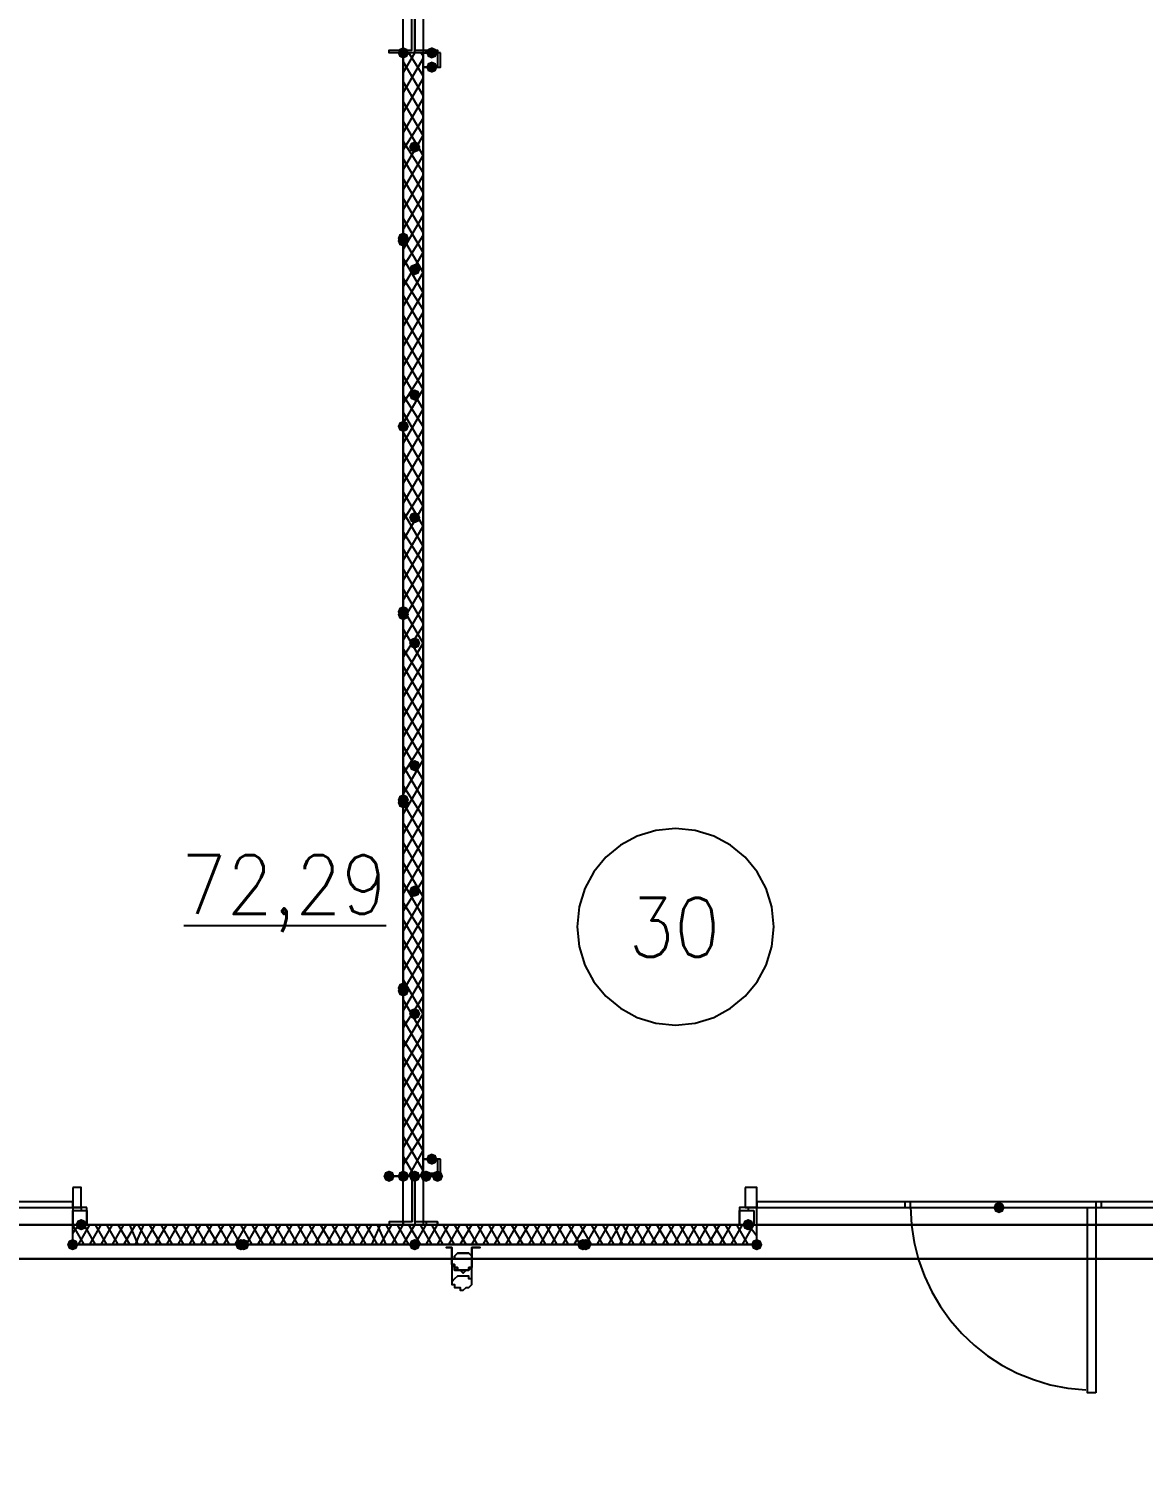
# Model space of a CAD drawing. Header units: millimetres. Extents: x 0 to 420, y 0 to 297.
# Drawn here: x 267.23 to 283.79, y 102.02 to 123.3 of the extents above; entities that cross this region are included whole.
import ezdxf

# ---------------------------------------------------------------- set-up
doc = ezdxf.new("R2010")
doc.units = ezdxf.units.MM
doc.layers.get('0').update_dxf_attribs({"linetype": 'CONTINUOUS'})
doc.styles.get("Standard").update_dxf_attribs({"font": 'STANDARD'})

msp = doc.modelspace()

# ---------------------------------------------------------------- hatches: boundary and pattern name
at = {"true_color": 0x000007}
for points in [[(272.880667, 122.936), (272.855796, 122.876204), (272.796, 122.851333), (272.736204, 122.876204), (272.711333, 122.936), (272.736204, 122.995796), (272.796, 123.020667), (272.855796, 122.995796)], [(273.304, 122.936), (273.279129, 122.876204), (273.219333, 122.851333), (273.159538, 122.876204), (273.134667, 122.936), (273.159537, 122.995796), (273.219333, 123.020667), (273.279129, 122.995796)], [(273.304, 122.724333), (273.279129, 122.664537), (273.219333, 122.639667), (273.159538, 122.664537), (273.134667, 122.724333), (273.159537, 122.784129), (273.219333, 122.809), (273.279129, 122.784129)], [(273.05, 121.539), (273.025129, 121.479204), (272.965333, 121.454333), (272.905538, 121.479204), (272.880667, 121.539), (272.905537, 121.598796), (272.965333, 121.623667), (273.025129, 121.598796)], [(273.05, 119.718667), (273.025129, 119.658871), (272.965333, 119.634), (272.905538, 119.658871), (272.880667, 119.718667), (272.905537, 119.778462), (272.965333, 119.803333), (273.025129, 119.778463)], [(273.05, 117.856), (273.025129, 117.796204), (272.965333, 117.771333), (272.905538, 117.796204), (272.880667, 117.856), (272.905537, 117.915796), (272.965333, 117.940667), (273.025129, 117.915796)], [(273.05, 116.035667), (273.025129, 115.975871), (272.965333, 115.951), (272.905538, 115.975871), (272.880667, 116.035667), (272.905537, 116.095462), (272.965333, 116.120333), (273.025129, 116.095463)], [(273.05, 114.173), (273.025129, 114.113204), (272.965333, 114.088333), (272.905538, 114.113204), (272.880667, 114.173), (272.905537, 114.232796), (272.965333, 114.257667), (273.025129, 114.232796)], [(273.05, 112.352667), (273.025129, 112.292871), (272.965333, 112.268), (272.905538, 112.292871), (272.880667, 112.352667), (272.905537, 112.412462), (272.965333, 112.437333), (273.025129, 112.412463)], [(273.05, 110.49), (273.025129, 110.430204), (272.965333, 110.405333), (272.905538, 110.430204), (272.880667, 110.49), (272.905537, 110.549796), (272.965333, 110.574667), (273.025129, 110.549796)], [(273.05, 108.669667), (273.025129, 108.609871), (272.965333, 108.585), (272.905538, 108.609871), (272.880667, 108.669667), (272.905537, 108.729462), (272.965333, 108.754333), (273.025129, 108.729463)], [(273.304, 106.510667), (273.279129, 106.450871), (273.219333, 106.426), (273.159538, 106.450871), (273.134667, 106.510667), (273.159537, 106.570462), (273.219333, 106.595333), (273.279129, 106.570463)], [(272.669, 106.256667), (272.644129, 106.196871), (272.584333, 106.172), (272.524538, 106.196871), (272.499667, 106.256667), (272.524537, 106.316462), (272.584333, 106.341333), (272.644129, 106.316463)], [(272.880667, 106.256667), (272.855796, 106.196871), (272.796, 106.172), (272.736204, 106.196871), (272.711333, 106.256667), (272.736204, 106.316462), (272.796, 106.341333), (272.855796, 106.316463)], [(273.05, 106.256667), (273.025129, 106.196871), (272.965333, 106.172), (272.905538, 106.196871), (272.880667, 106.256667), (272.905537, 106.316462), (272.965333, 106.341333), (273.025129, 106.316463)], [(273.219333, 106.256667), (273.194462, 106.196871), (273.134667, 106.172), (273.074871, 106.196871), (273.05, 106.256667), (273.074871, 106.316462), (273.134667, 106.341333), (273.194462, 106.316463)], [(273.388667, 106.256667), (273.363796, 106.196871), (273.304, 106.172), (273.244204, 106.196871), (273.219333, 106.256667), (273.244204, 106.316462), (273.304, 106.341333), (273.363796, 106.316463)], [(281.728333, 105.791), (281.703463, 105.731204), (281.643667, 105.706333), (281.583871, 105.731204), (281.559, 105.791), (281.583871, 105.850796), (281.643667, 105.875667), (281.703462, 105.850796)], [(281.728333, 105.791), (281.703463, 105.731204), (281.643667, 105.706333), (281.583871, 105.731204), (281.559, 105.791), (281.583871, 105.850796), (281.643667, 105.875667), (281.703462, 105.850796)], [(268.097, 105.537), (268.072129, 105.477204), (268.012333, 105.452333), (267.952537, 105.477204), (267.927667, 105.537), (267.952537, 105.596796), (268.012333, 105.621667), (268.072129, 105.596796)], [(278.003, 105.537), (277.978129, 105.477204), (277.918333, 105.452333), (277.858538, 105.477204), (277.833667, 105.537), (277.858537, 105.596796), (277.918333, 105.621667), (277.978129, 105.596796)]]:
    msp.add_hatch(color=0, dxfattribs=at).paths.add_polyline_path(points, flags=0)
at = {"true_color": 0x0000fe}
for points in [[(272.880667, 122.936), (272.855796, 122.876204), (272.796, 122.851333), (272.736204, 122.876204), (272.711333, 122.936), (272.736204, 122.995796), (272.796, 123.020667), (272.855796, 122.995796)], [(272.880667, 122.936), (272.855796, 122.876204), (272.796, 122.851333), (272.736204, 122.876204), (272.711333, 122.936), (272.736204, 122.995796), (272.796, 123.020667), (272.855796, 122.995796)], [(272.880667, 120.184333), (272.855796, 120.124537), (272.796, 120.099667), (272.736204, 120.124537), (272.711333, 120.184333), (272.736204, 120.244129), (272.796, 120.269), (272.855796, 120.244129)], [(272.880667, 120.142), (272.855796, 120.082204), (272.796, 120.057333), (272.736204, 120.082204), (272.711333, 120.142), (272.736204, 120.201796), (272.796, 120.226667), (272.855796, 120.201796)], [(272.880667, 117.390333), (272.855796, 117.330537), (272.796, 117.305667), (272.736204, 117.330537), (272.711333, 117.390333), (272.736204, 117.450129), (272.796, 117.475), (272.855796, 117.450129)], [(272.880667, 117.390333), (272.855796, 117.330537), (272.796, 117.305667), (272.736204, 117.330537), (272.711333, 117.390333), (272.736204, 117.450129), (272.796, 117.475), (272.855796, 117.450129)], [(272.880667, 114.638667), (272.855796, 114.578871), (272.796, 114.554), (272.736204, 114.578871), (272.711333, 114.638667), (272.736204, 114.698462), (272.796, 114.723333), (272.855796, 114.698463)], [(272.880667, 114.596333), (272.855796, 114.536537), (272.796, 114.511667), (272.736204, 114.536537), (272.711333, 114.596333), (272.736204, 114.656129), (272.796, 114.681), (272.855796, 114.656129)], [(272.880667, 111.844667), (272.855796, 111.784871), (272.796, 111.76), (272.736204, 111.784871), (272.711333, 111.844667), (272.736204, 111.904462), (272.796, 111.929333), (272.855796, 111.904463)], [(272.880667, 111.802333), (272.855796, 111.742537), (272.796, 111.717667), (272.736204, 111.742537), (272.711333, 111.802333), (272.736204, 111.862129), (272.796, 111.887), (272.855796, 111.862129)], [(272.880667, 109.050667), (272.855796, 108.990871), (272.796, 108.966), (272.736204, 108.990871), (272.711333, 109.050667), (272.736204, 109.110462), (272.796, 109.135333), (272.855796, 109.110463)], [(272.880667, 109.008333), (272.855796, 108.948537), (272.796, 108.923667), (272.736204, 108.948537), (272.711333, 109.008333), (272.736204, 109.068129), (272.796, 109.093), (272.855796, 109.068129)], [(272.880667, 106.256667), (272.855796, 106.196871), (272.796, 106.172), (272.736204, 106.196871), (272.711333, 106.256667), (272.736204, 106.316462), (272.796, 106.341333), (272.855796, 106.316463)], [(267.97, 105.240667), (267.945129, 105.180871), (267.885333, 105.156), (267.825538, 105.180871), (267.800667, 105.240667), (267.825537, 105.300462), (267.885333, 105.325333), (267.945129, 105.300463)], [(270.467667, 105.240667), (270.442796, 105.180871), (270.383, 105.156), (270.323204, 105.180871), (270.298333, 105.240667), (270.323204, 105.300462), (270.383, 105.325333), (270.442796, 105.300463)], [(270.51, 105.240667), (270.485129, 105.180871), (270.425333, 105.156), (270.365538, 105.180871), (270.340667, 105.240667), (270.365537, 105.300462), (270.425333, 105.325333), (270.485129, 105.300463)], [(273.05, 105.240667), (273.025129, 105.180871), (272.965333, 105.156), (272.905538, 105.180871), (272.880667, 105.240667), (272.905537, 105.300462), (272.965333, 105.325333), (273.025129, 105.300463)], [(273.05, 105.240667), (273.025129, 105.180871), (272.965333, 105.156), (272.905538, 105.180871), (272.880667, 105.240667), (272.905537, 105.300462), (272.965333, 105.325333), (273.025129, 105.300463)], [(273.05, 105.240667), (273.025129, 105.180871), (272.965333, 105.156), (272.905538, 105.180871), (272.880667, 105.240667), (272.905537, 105.300462), (272.965333, 105.325333), (273.025129, 105.300463)], [(273.05, 105.240667), (273.025129, 105.180871), (272.965333, 105.156), (272.905538, 105.180871), (272.880667, 105.240667), (272.905537, 105.300462), (272.965333, 105.325333), (273.025129, 105.300463)], [(275.547667, 105.240667), (275.522796, 105.180871), (275.463, 105.156), (275.403204, 105.180871), (275.378333, 105.240667), (275.403204, 105.300462), (275.463, 105.325333), (275.522796, 105.300463)], [(275.59, 105.240667), (275.565129, 105.180871), (275.505333, 105.156), (275.445538, 105.180871), (275.420667, 105.240667), (275.445537, 105.300462), (275.505333, 105.325333), (275.565129, 105.300463)], [(278.13, 105.240667), (278.105129, 105.180871), (278.045333, 105.156), (277.985538, 105.180871), (277.960667, 105.240667), (277.985537, 105.300462), (278.045333, 105.325333), (278.105129, 105.300463)]]:
    msp.add_hatch(color=0, dxfattribs=at).paths.add_polyline_path(points, flags=0)
at = {"true_color": 0x000007}
h = msp.add_hatch(color=0, dxfattribs=at)
h.paths.add_polyline_path([(272.796, 122.936), (272.796, 106.256667)], flags=0)
h.paths.add_polyline_path([(272.796, 106.256667), (272.796, 122.936)], flags=0)
h = msp.add_hatch(color=0, dxfattribs=at)
h.paths.add_polyline_path([(267.885333, 105.240667), (272.965333, 105.240667)], flags=0)
h.paths.add_polyline_path([(272.965333, 105.240667), (267.885333, 105.240667)], flags=0)
h = msp.add_hatch(color=0, dxfattribs=at)
h.paths.add_polyline_path([(272.965333, 105.240667), (278.045333, 105.240667)], flags=0)
h.paths.add_polyline_path([(278.045333, 105.240667), (272.965333, 105.240667)], flags=0)

# ---------------------------------------------------------------- linework, layer by layer
at = {"color": 0, "true_color": 0x000007}
for points in [[(103.970667, 105.029), (389.763, 105.029), (389.763, 222.715667), (103.970667, 222.715667)], [(272.796, 105.537), (272.796, 140.038667), (272.584333, 140.038667), (259.418667, 140.038667), (255.185333, 140.038667), (255.185333, 105.537)], [(273.092333, 105.537), (290.195, 105.537), (290.195, 140.038667), (289.983333, 140.038667), (276.775333, 140.038667), (273.092333, 140.038667)], [(273.304, 122.936), (272.584333, 122.936), (272.584333, 122.978333), (272.923, 122.978333), (272.923, 123.613333), (272.584333, 123.613333), (272.584333, 123.655667), (273.304, 123.655667), (273.304, 123.613333), (272.965333, 123.613333), (272.965333, 122.978333), (273.304, 122.978333)], [(272.796, 122.936), (272.796, 106.256667)], [(272.796, 106.256667), (272.796, 122.936)], [(272.796, 122.936), (272.796, 106.256667), (273.092333, 106.256667), (273.092333, 122.936)], [(272.796, 106.256667), (272.796, 122.936)], [(272.796, 106.256667), (272.796, 122.936)], [(273.346333, 122.936), (273.092333, 122.936), (273.092333, 122.724333), (273.346333, 122.724333)], [(273.304, 122.936), (273.304, 122.724333), (273.092333, 122.724333), (273.092333, 122.936)], [(273.346333, 106.510667), (273.092333, 106.510667), (273.092333, 106.256667), (273.346333, 106.256667)], [(273.304, 106.510667), (273.304, 106.299), (273.092333, 106.299), (273.092333, 106.510667)], [(273.304, 106.256667), (272.584333, 106.256667), (272.923, 106.256667), (272.923, 105.579333), (272.584333, 105.579333), (272.584333, 105.537), (273.304, 105.537), (273.304, 105.579333), (272.965333, 105.579333), (272.965333, 106.256667)], [(267.885333, 106.087333), (267.885333, 105.791), (268.012333, 105.791), (268.012333, 106.087333)], [(277.876, 106.087333), (277.876, 105.791), (278.045333, 105.791), (278.045333, 106.087333)], [(260.646333, 105.791), (267.885333, 105.791), (267.885333, 105.875667), (260.646333, 105.875667)], [(268.097, 105.791), (267.885333, 105.791), (267.885333, 105.537), (268.097, 105.537)], [(268.097, 105.748667), (268.097, 105.537), (267.885333, 105.537), (267.885333, 105.748667)], [(278.045333, 105.791), (277.791333, 105.791), (277.791333, 105.537), (278.045333, 105.537)], [(278.003, 105.748667), (278.003, 105.537), (277.791333, 105.537), (277.791333, 105.748667)], [(278.045333, 105.791), (285.284333, 105.791), (285.284333, 105.875667), (278.045333, 105.875667)], [(280.246667, 105.791), (280.331333, 105.791), (280.331333, 105.875667), (280.246667, 105.875667)], [(283.083, 103.039333), (282.956, 103.039333), (282.956, 105.791), (283.083, 105.791)], [(283.083, 105.791), (283.167667, 105.791), (283.167667, 105.875667), (283.083, 105.875667)], [(267.885333, 105.240667), (272.965333, 105.240667)], [(272.965333, 105.240667), (267.885333, 105.240667)], [(267.885333, 105.240667), (272.965333, 105.240667)], [(267.885333, 105.240667), (272.965333, 105.240667)], [(272.965333, 105.240667), (278.045333, 105.240667)], [(278.045333, 105.240667), (272.965333, 105.240667)], [(278.045333, 105.240667), (272.965333, 105.240667)], [(278.045333, 105.240667), (272.965333, 105.240667)], [(273.431, 105.198333), (273.515667, 105.198333), (273.515667, 104.986667), (273.515667, 104.944333), (273.558, 104.902), (273.558, 104.859667), (273.600333, 104.859667), (273.642667, 104.859667), (273.685, 104.817333), (273.727333, 104.859667), (273.769667, 104.859667), (273.812, 104.902), (273.812, 104.944333), (273.812, 104.986667), (273.812, 105.198333), (273.939, 105.198333), (273.812, 105.198333), (273.812, 104.986667), (273.812, 104.944333), (273.812, 104.902), (273.769667, 104.902), (273.769667, 104.859667), (273.727333, 104.859667), (273.685, 104.859667), (273.642667, 104.859667), (273.600333, 104.859667), (273.600333, 104.902), (273.558, 104.902), (273.558, 104.944333), (273.515667, 104.944333), (273.515667, 104.986667), (273.515667, 105.198333), (273.431, 105.198333), (273.515667, 105.198333), (273.515667, 104.986667), (273.515667, 104.944333), (273.558, 104.902), (273.558, 104.859667), (273.600333, 104.859667), (273.642667, 104.859667), (273.685, 104.817333), (273.727333, 104.859667), (273.769667, 104.859667), (273.812, 104.902), (273.812, 104.944333), (273.812, 104.986667), (273.812, 105.198333), (273.939, 105.198333), (273.812, 105.198333), (273.812, 104.986667), (273.812, 104.944333), (273.812, 104.902), (273.769667, 104.902), (273.769667, 104.859667), (273.727333, 104.859667), (273.685, 104.859667), (273.642667, 104.859667), (273.600333, 104.859667), (273.600333, 104.902), (273.558, 104.902), (273.558, 104.944333), (273.515667, 104.944333), (273.515667, 104.986667), (273.515667, 105.198333), (273.431, 105.198333), (273.515667, 105.198333), (273.515667, 104.986667), (273.515667, 104.944333), (273.558, 104.944333), (273.558, 104.902), (273.600333, 104.902), (273.600333, 104.859667), (273.642667, 104.859667), (273.685, 104.859667), (273.727333, 104.859667), (273.769667, 104.859667), (273.769667, 104.902), (273.812, 104.902), (273.812, 104.944333), (273.812, 104.986667), (273.812, 105.198333), (273.939, 105.198333), (273.812, 105.198333), (273.812, 104.986667), (273.812, 104.944333), (273.812, 104.902), (273.769667, 104.859667), (273.727333, 104.859667), (273.685, 104.817333), (273.642667, 104.859667), (273.600333, 104.859667), (273.558, 104.859667), (273.558, 104.902), (273.515667, 104.944333), (273.515667, 104.986667), (273.515667, 105.198333)], [(273.515667, 104.986667), (273.515667, 105.029), (273.558, 105.029), (273.558, 105.071333), (273.600333, 105.113667), (273.642667, 105.113667), (273.685, 105.113667), (273.727333, 105.113667), (273.769667, 105.113667), (273.812, 105.071333), (273.812, 105.029), (273.812, 104.986667), (273.812, 104.944333), (273.812, 104.902), (273.769667, 104.902), (273.769667, 104.859667), (273.727333, 104.859667), (273.685, 104.859667), (273.642667, 104.859667), (273.600333, 104.859667), (273.600333, 104.902), (273.558, 104.902), (273.558, 104.944333), (273.515667, 104.944333), (273.515667, 104.986667), (273.515667, 104.944333), (273.558, 104.944333), (273.558, 104.902), (273.600333, 104.902), (273.600333, 104.859667), (273.642667, 104.859667), (273.685, 104.859667), (273.727333, 104.859667), (273.769667, 104.859667), (273.769667, 104.902), (273.812, 104.902), (273.812, 104.944333), (273.812, 104.986667), (273.812, 105.029), (273.812, 105.071333), (273.769667, 105.113667), (273.727333, 105.113667), (273.685, 105.113667), (273.642667, 105.113667), (273.600333, 105.113667), (273.558, 105.071333), (273.558, 105.029), (273.515667, 105.029)], [(273.812, 104.986667), (273.812, 105.029), (273.812, 105.071333), (273.769667, 105.113667), (273.727333, 105.113667), (273.685, 105.113667), (273.642667, 105.113667), (273.600333, 105.113667), (273.558, 105.071333), (273.558, 105.029), (273.515667, 105.029), (273.515667, 104.986667), (273.515667, 104.944333), (273.558, 104.944333), (273.558, 104.902), (273.600333, 104.902), (273.600333, 104.859667), (273.642667, 104.859667), (273.685, 104.859667), (273.727333, 104.859667), (273.769667, 104.859667), (273.769667, 104.902), (273.812, 104.902), (273.812, 104.944333)], [(116.078, 96.435333), (377.655667, 96.435333), (377.655667, 105.029), (116.078, 105.029)], [(273.515667, 104.690333), (273.515667, 104.648), (273.558, 104.648), (273.558, 104.605667), (273.600333, 104.605667), (273.642667, 104.605667), (273.642667, 104.563333), (273.685, 104.563333), (273.727333, 104.605667), (273.769667, 104.605667), (273.812, 104.648), (273.812, 104.690333), (273.812, 104.732667), (273.769667, 104.732667), (273.769667, 104.775), (273.727333, 104.775), (273.685, 104.775), (273.642667, 104.775), (273.600333, 104.775), (273.558, 104.732667)]]:
    msp.add_lwpolyline(points, close=True, dxfattribs=at)
for points in [[(272.965333, 122.936), (272.965333, 123.655667)], [(272.584333, 122.936), (272.584333, 122.978333)], [(272.796, 122.936), (272.796, 122.978333)], [(273.134667, 122.936), (273.134667, 122.978333)], [(273.304, 122.936), (273.304, 122.978333)], [(272.796, 122.639667), (272.965333, 122.936)], [(272.796, 106.256667), (272.796, 122.936), (272.796, 106.256667), (272.796, 122.936)], [(272.796, 122.343333), (273.092333, 122.851333)], [(273.092333, 122.301), (272.796, 122.809)], [(273.092333, 122.597333), (272.880667, 122.936)], [(273.092333, 122.893667), (273.05, 122.936)], [(272.796, 122.047), (273.092333, 122.555)], [(273.092333, 122.004667), (272.796, 122.512667)], [(272.796, 121.750667), (273.092333, 122.258667)], [(273.092333, 121.708333), (272.796, 122.216333)], [(272.796, 121.496667), (273.092333, 121.962333)], [(273.092333, 121.412), (272.796, 121.92)], [(272.796, 121.200333), (273.092333, 121.708333)], [(273.092333, 121.158), (272.796, 121.623667)], [(272.796, 120.904), (273.092333, 121.412)], [(273.092333, 120.861667), (272.796, 121.369667)], [(272.796, 120.607667), (273.092333, 121.115667)], [(273.092333, 120.565333), (272.796, 121.073333)], [(272.796, 120.311333), (273.092333, 120.819333)], [(273.092333, 120.269), (272.796, 120.777)], [(272.796, 120.015), (273.092333, 120.523)], [(273.092333, 119.972667), (272.796, 120.480667)], [(272.796, 119.761), (273.092333, 120.226667)], [(273.092333, 119.676333), (272.796, 120.184333)], [(272.796, 119.464667), (273.092333, 119.972667)], [(273.092333, 119.38), (272.796, 119.888)], [(272.796, 119.168333), (273.092333, 119.676333)], [(273.092333, 119.126), (272.796, 119.591667)], [(272.796, 118.872), (273.092333, 119.38)], [(273.092333, 118.829667), (272.796, 119.337667)], [(272.796, 118.575667), (273.092333, 119.083667)], [(273.092333, 118.533333), (272.796, 119.041333)], [(272.796, 118.279333), (273.092333, 118.787333)], [(273.092333, 118.237), (272.796, 118.745)], [(272.796, 117.983), (273.092333, 118.491)], [(273.092333, 117.940667), (272.796, 118.448667)], [(272.796, 117.729), (273.092333, 118.194667)], [(273.092333, 117.644333), (272.796, 118.152333)], [(272.796, 117.432667), (273.092333, 117.940667)], [(273.092333, 117.390333), (272.796, 117.856)], [(272.796, 117.136333), (273.092333, 117.644333)], [(273.092333, 117.094), (272.796, 117.602)], [(272.796, 116.84), (273.092333, 117.348)], [(273.092333, 116.797667), (272.796, 117.305667)], [(272.796, 116.543667), (273.092333, 117.051667)], [(273.092333, 116.501333), (272.796, 117.009333)], [(272.796, 116.247333), (273.092333, 116.755333)], [(273.092333, 116.205), (272.796, 116.713)], [(272.796, 115.993333), (273.092333, 116.459)], [(273.092333, 115.908667), (272.796, 116.416667)], [(272.796, 115.697), (273.092333, 116.205)], [(273.092333, 115.612333), (272.796, 116.120333)], [(272.796, 115.400667), (273.092333, 115.908667)], [(273.092333, 115.358333), (272.796, 115.824)], [(272.796, 115.104333), (273.092333, 115.612333)], [(273.092333, 115.062), (272.796, 115.57)], [(272.796, 114.808), (273.092333, 115.316)], [(273.092333, 114.765667), (272.796, 115.273667)], [(272.796, 114.511667), (273.092333, 115.019667)], [(273.092333, 114.469333), (272.796, 114.977333)], [(272.796, 114.215333), (273.092333, 114.723333)], [(273.092333, 114.173), (272.796, 114.681)], [(272.796, 113.961333), (273.092333, 114.427)], [(273.092333, 113.876667), (272.796, 114.384667)], [(272.796, 113.665), (273.092333, 114.173)], [(273.092333, 113.622667), (272.796, 114.088333)], [(272.796, 113.368667), (273.092333, 113.876667)], [(273.092333, 113.326333), (272.796, 113.834333)], [(272.796, 113.072333), (273.092333, 113.580333)], [(273.092333, 113.03), (272.796, 113.538)], [(272.796, 112.776), (273.092333, 113.284)], [(273.092333, 112.733667), (272.796, 113.241667)], [(272.796, 112.479667), (273.092333, 112.987667)], [(273.092333, 112.437333), (272.796, 112.945333)], [(272.796, 112.225667), (273.092333, 112.691333)], [(273.092333, 112.141), (272.796, 112.649)], [(272.796, 111.929333), (273.092333, 112.437333)], [(273.092333, 111.844667), (272.796, 112.352667)], [(272.796, 111.633), (273.092333, 112.141)], [(273.092333, 111.590667), (272.796, 112.056333)], [(272.796, 111.336667), (273.092333, 111.844667)], [(273.092333, 111.294333), (272.796, 111.802333)], [(272.796, 111.040333), (273.092333, 111.548333)], [(273.092333, 110.998), (272.796, 111.506)], [(278.299333, 109.960833), (278.269661, 110.255175), (278.18456, 110.529326), (278.049903, 110.777413), (277.871563, 110.993563), (277.655413, 111.171903), (277.407326, 111.30656), (277.133175, 111.391661), (276.838833, 111.421333), (276.544492, 111.391661), (276.270341, 111.30656), (276.022254, 111.171903), (275.806104, 110.993563), (275.627764, 110.777413), (275.493107, 110.529326), (275.408005, 110.255175), (275.378333, 109.960833)], [(272.796, 110.744), (273.092333, 111.252)], [(273.092333, 110.701667), (272.796, 111.209667)], [(272.796, 110.447667), (273.092333, 110.955667)], [(273.092333, 110.405333), (272.796, 110.913333)], [(272.796, 110.193667), (273.092333, 110.659333)], [(273.092333, 110.109), (272.796, 110.617)], [(272.796, 109.897333), (273.092333, 110.405333)], [(273.092333, 109.855), (272.796, 110.320667)], [(269.536333, 109.982), (272.542, 109.982)], [(272.796, 109.601), (273.092333, 110.109)], [(273.092333, 109.558667), (272.796, 110.066667)], [(272.796, 109.304667), (273.092333, 109.812667)], [(273.092333, 109.262333), (272.796, 109.770333)], [(275.378333, 109.960833), (275.408005, 109.666492), (275.493107, 109.392341), (275.627764, 109.144254), (275.806104, 108.928104), (276.022254, 108.749764), (276.270341, 108.615107), (276.544492, 108.530005), (276.838833, 108.500333), (277.133175, 108.530005), (277.407326, 108.615107), (277.655413, 108.749764), (277.871563, 108.928104), (278.049903, 109.144254), (278.18456, 109.392341), (278.269661, 109.666492), (278.299333, 109.960833)], [(272.796, 109.008333), (273.092333, 109.516333)], [(273.092333, 108.966), (272.796, 109.474)], [(272.796, 108.712), (273.092333, 109.22)], [(273.092333, 108.669667), (272.796, 109.177667)], [(272.796, 108.458), (273.092333, 108.923667)], [(273.092333, 108.373333), (272.796, 108.881333)], [(272.796, 108.161667), (273.092333, 108.669667)], [(273.092333, 108.077), (272.796, 108.585)], [(272.796, 107.865333), (273.092333, 108.373333)], [(273.092333, 107.823), (272.796, 108.288667)], [(272.796, 107.569), (273.092333, 108.077)], [(273.092333, 107.526667), (272.796, 108.034667)], [(272.796, 107.272667), (273.092333, 107.780667)], [(273.092333, 107.230333), (272.796, 107.738333)], [(272.796, 106.976333), (273.092333, 107.484333)], [(273.092333, 106.934), (272.796, 107.442)], [(272.796, 106.68), (273.092333, 107.188)], [(273.092333, 106.637667), (272.796, 107.145667)], [(272.796, 106.426), (273.092333, 106.891667)], [(273.092333, 106.341333), (272.796, 106.849333)], [(272.880667, 106.256667), (273.092333, 106.637667)], [(272.965333, 106.256667), (272.796, 106.553)], [(272.796, 106.256667), (272.796, 106.299)], [(272.965333, 106.256667), (272.965333, 105.537)], [(273.05, 106.256667), (273.092333, 106.341333)], [(273.219333, 106.299), (273.219333, 106.256667)], [(264.244667, 105.791), (267.885333, 105.791), (267.885333, 105.664)], [(268.012333, 105.791), (268.012333, 105.748667)], [(277.918333, 105.791), (277.918333, 105.748667)], [(278.045333, 105.664), (278.045333, 105.791), (281.643667, 105.791)], [(280.331352, 105.801957), (280.345512, 105.532564), (280.385143, 105.27052), (280.449027, 105.017095), (280.53595, 104.773558), (280.644694, 104.54118), (280.774045, 104.32123), (280.922786, 104.114979), (281.0897, 103.923696), (281.273572, 103.748652), (281.473186, 103.591116), (281.687326, 103.452358), (281.914775, 103.333648), (282.154318, 103.236257), (282.404737, 103.161454), (282.664819, 103.110509), (282.933345, 103.084691)], [(281.643667, 105.791), (285.284333, 105.791), (285.284333, 105.664)], [(267.885333, 105.664), (267.885333, 105.537), (264.244667, 105.537)], [(267.885333, 105.41), (267.97, 105.537)], [(268.054667, 105.240667), (267.885333, 105.537)], [(267.885333, 105.240667), (267.885333, 105.537)], [(267.885333, 105.240667), (267.885333, 105.537)], [(267.97, 105.240667), (268.139333, 105.537)], [(277.876, 105.537), (268.012333, 105.537)], [(268.224, 105.240667), (268.054667, 105.537)], [(268.139333, 105.240667), (268.308667, 105.537)], [(268.393333, 105.240667), (268.224, 105.537)], [(268.308667, 105.240667), (268.478, 105.537)], [(268.562667, 105.240667), (268.393333, 105.537)], [(268.478, 105.240667), (268.647333, 105.537)], [(268.732, 105.240667), (268.562667, 105.537)], [(268.647333, 105.240667), (268.816667, 105.537)], [(268.859, 105.240667), (268.732, 105.537)], [(268.816667, 105.240667), (268.943667, 105.537)], [(269.028333, 105.240667), (268.859, 105.537)], [(268.943667, 105.240667), (269.113, 105.537)], [(269.197667, 105.240667), (269.028333, 105.537)], [(269.113, 105.240667), (269.282333, 105.537)], [(269.367, 105.240667), (269.197667, 105.537)], [(269.282333, 105.240667), (269.451667, 105.537)], [(269.536333, 105.240667), (269.367, 105.537)], [(269.451667, 105.240667), (269.621, 105.537)], [(269.705667, 105.240667), (269.536333, 105.537)], [(269.621, 105.240667), (269.790333, 105.537)], [(269.875, 105.240667), (269.705667, 105.537)], [(269.790333, 105.240667), (269.959667, 105.537)], [(270.044333, 105.240667), (269.875, 105.537)], [(269.959667, 105.240667), (270.129, 105.537)], [(270.213667, 105.240667), (270.044333, 105.537)], [(270.129, 105.240667), (270.298333, 105.537)], [(270.383, 105.240667), (270.213667, 105.537)], [(270.298333, 105.240667), (270.467667, 105.537)], [(270.552333, 105.240667), (270.383, 105.537)], [(270.467667, 105.240667), (270.637, 105.537)], [(270.721667, 105.240667), (270.552333, 105.537)], [(270.637, 105.240667), (270.806333, 105.537)], [(270.891, 105.240667), (270.721667, 105.537)], [(270.806333, 105.240667), (270.975667, 105.537)], [(271.060333, 105.240667), (270.891, 105.537)], [(270.975667, 105.240667), (271.145, 105.537)], [(271.229667, 105.240667), (271.060333, 105.537)], [(271.145, 105.240667), (271.314333, 105.537)], [(271.399, 105.240667), (271.229667, 105.537)], [(271.314333, 105.240667), (271.483667, 105.537)], [(271.568333, 105.240667), (271.399, 105.537)], [(271.483667, 105.240667), (271.653, 105.537)], [(271.737667, 105.240667), (271.568333, 105.537)], [(271.653, 105.240667), (271.822333, 105.537)], [(271.907, 105.240667), (271.737667, 105.537)], [(271.822333, 105.240667), (271.991667, 105.537)], [(272.076333, 105.240667), (271.907, 105.537)], [(271.991667, 105.240667), (272.161, 105.537)], [(272.245667, 105.240667), (272.076333, 105.537)], [(272.161, 105.240667), (272.330333, 105.537)], [(272.415, 105.240667), (272.245667, 105.537)], [(272.330333, 105.240667), (272.457333, 105.537)], [(272.542, 105.240667), (272.415, 105.537)], [(272.457333, 105.240667), (272.626667, 105.537)], [(272.711333, 105.240667), (272.542, 105.537)], [(272.584333, 105.579333), (272.584333, 105.537)], [(272.626667, 105.240667), (272.796, 105.537)], [(272.880667, 105.240667), (272.711333, 105.537)], [(272.796, 105.579333), (272.796, 105.537)], [(272.796, 105.240667), (272.965333, 105.537)], [(273.05, 105.240667), (272.880667, 105.537)], [(272.965333, 105.240667), (273.134667, 105.537)], [(273.219333, 105.240667), (273.05, 105.537)], [(273.134667, 105.579333), (273.134667, 105.537)], [(273.134667, 105.240667), (273.304, 105.537)], [(273.388667, 105.240667), (273.219333, 105.537)], [(273.304, 105.579333), (273.304, 105.537)], [(273.304, 105.240667), (273.473333, 105.537)], [(273.558, 105.240667), (273.388667, 105.537)], [(273.473333, 105.240667), (273.642667, 105.537)], [(273.727333, 105.240667), (273.558, 105.537)], [(273.642667, 105.240667), (273.812, 105.537)], [(273.896667, 105.240667), (273.727333, 105.537)], [(273.812, 105.240667), (273.981333, 105.537)], [(274.066, 105.240667), (273.896667, 105.537)], [(273.981333, 105.240667), (274.150667, 105.537)], [(274.235333, 105.240667), (274.066, 105.537)], [(274.150667, 105.240667), (274.32, 105.537)], [(274.404667, 105.240667), (274.235333, 105.537)], [(274.32, 105.240667), (274.489333, 105.537)], [(274.574, 105.240667), (274.404667, 105.537)], [(274.489333, 105.240667), (274.658667, 105.537)], [(274.743333, 105.240667), (274.574, 105.537)], [(274.658667, 105.240667), (274.828, 105.537)], [(274.912667, 105.240667), (274.743333, 105.537)], [(274.828, 105.240667), (274.997333, 105.537)], [(275.082, 105.240667), (274.912667, 105.537)], [(274.997333, 105.240667), (275.166667, 105.537)], [(275.251333, 105.240667), (275.082, 105.537)], [(275.166667, 105.240667), (275.336, 105.537)], [(275.420667, 105.240667), (275.251333, 105.537)], [(275.336, 105.240667), (275.505333, 105.537)], [(275.59, 105.240667), (275.420667, 105.537)], [(275.505333, 105.240667), (275.674667, 105.537)], [(275.759333, 105.240667), (275.59, 105.537)], [(275.674667, 105.240667), (275.844, 105.537)], [(275.928667, 105.240667), (275.759333, 105.537)], [(275.844, 105.240667), (276.013333, 105.537)], [(276.055667, 105.240667), (275.928667, 105.537)], [(276.013333, 105.240667), (276.140333, 105.537)], [(276.225, 105.240667), (276.055667, 105.537)], [(276.140333, 105.240667), (276.309667, 105.537)], [(276.394333, 105.240667), (276.225, 105.537)], [(276.309667, 105.240667), (276.479, 105.537)], [(276.563667, 105.240667), (276.394333, 105.537)], [(276.479, 105.240667), (276.648333, 105.537)], [(276.733, 105.240667), (276.563667, 105.537)], [(276.648333, 105.240667), (276.817667, 105.537)], [(276.902333, 105.240667), (276.733, 105.537)], [(276.817667, 105.240667), (276.987, 105.537)], [(277.071667, 105.240667), (276.902333, 105.537)], [(276.987, 105.240667), (277.156333, 105.537)], [(277.241, 105.240667), (277.071667, 105.537)], [(277.156333, 105.240667), (277.325667, 105.537)], [(277.410333, 105.240667), (277.241, 105.537)], [(277.325667, 105.240667), (277.495, 105.537)], [(277.579667, 105.240667), (277.410333, 105.537)], [(277.495, 105.240667), (277.664333, 105.537)], [(277.749, 105.240667), (277.579667, 105.537)], [(277.664333, 105.240667), (277.833667, 105.537)], [(277.918333, 105.240667), (277.749, 105.537)], [(277.833667, 105.240667), (278.003, 105.537)], [(278.045333, 105.367667), (277.918333, 105.537)], [(281.643667, 105.537), (278.045333, 105.537), (278.045333, 105.664)], [(278.045333, 105.240667), (278.045333, 105.537)], [(278.045333, 105.240667), (278.045333, 105.537)], [(285.284333, 105.664), (285.284333, 105.537), (281.643667, 105.537)], [(267.885333, 105.240667), (272.965333, 105.240667), (267.885333, 105.240667), (272.965333, 105.240667)], [(267.885333, 105.240667), (278.045333, 105.240667)], [(278.045333, 105.240667), (272.965333, 105.240667), (278.045333, 105.240667), (272.965333, 105.240667)], [(278.003, 105.240667), (278.045333, 105.283)], [(273.515667, 104.986667), (273.515667, 104.690333)], [(273.812, 104.690333), (273.812, 104.986667)]]:
    msp.add_lwpolyline(points, dxfattribs=at)

# ---------------------------------------------------------------- texts
at = {"color": 0, "true_color": 0x000007, "char_height": 0.872032, "attachment_point": 1}
for s, insert, width in [('72,29', (269.494007, 111.023362), 2.76143456), ('30', (276.140337, 110.388362), 1.06581688)]:
    msp.add_mtext(s, dxfattribs=dict(at, insert=insert, width=width))

doc.saveas('drawing.dxf')
